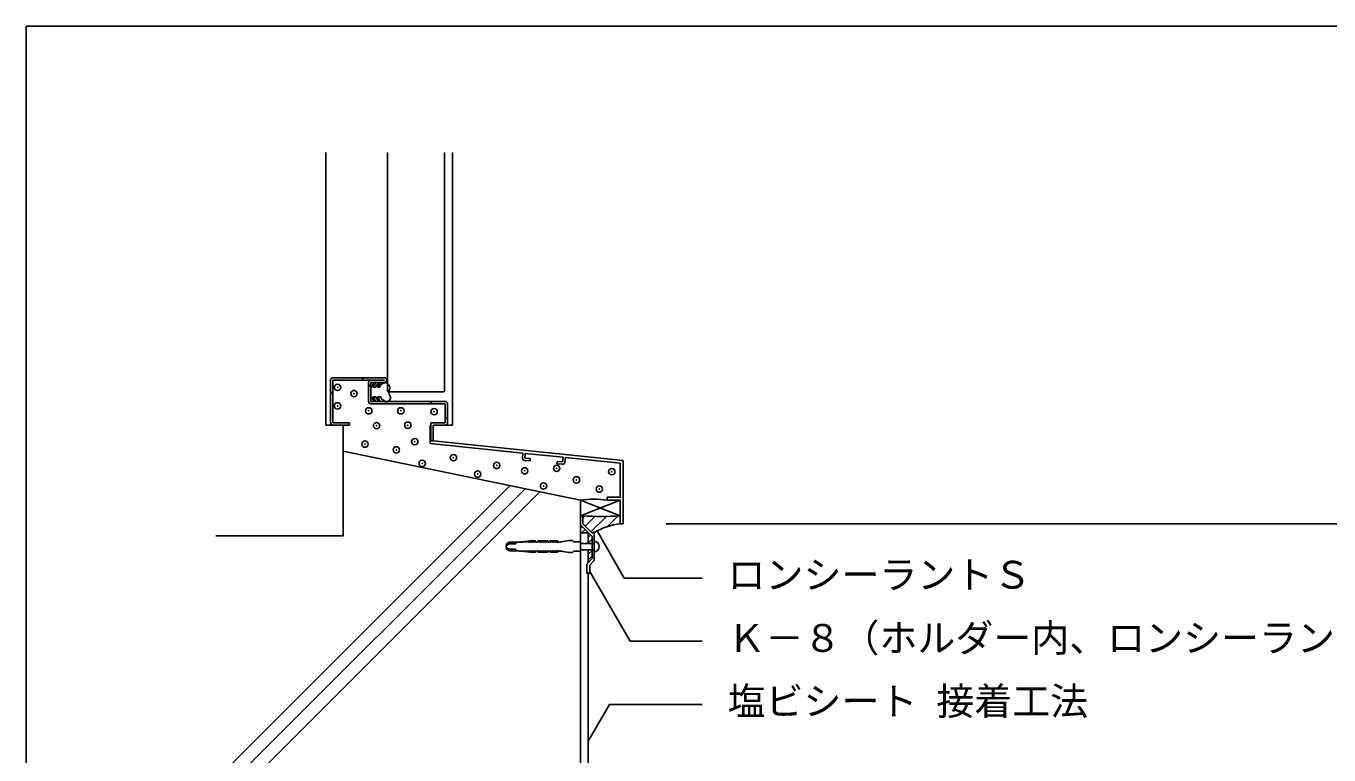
# Model space of a CAD drawing. Units: millimetres, scale not verified. Extents: x -585 to 695, y -1008 to 960.
# Drawn here: x -585 to 239, y 499 to 960 of the extents above; entities that cross this region are included whole.
import ezdxf
from ezdxf.enums import TextEntityAlignment as Align

# ---------------------------------------------------------------- set-up
doc = ezdxf.new("R2010")
doc.units = ezdxf.units.MM
doc.header["$LTSCALE"] = 8
doc.header["$PDMODE"] = 32
doc.header["$PDSIZE"] = 4
for name, color, linetype in [('4-2', 7, 'Continuous'), ('4-3', 3, 'Continuous'), ('4-4', 2, 'Continuous'), ('4-6', 2, 'Continuous'), ('4-7', 7, 'Continuous'), ('4-8', 4, 'Continuous'), ('4-9', 4, 'Continuous'), ('4-A', 7, 'Continuous'), ('4-D', 4, 'Continuous'), ('4-E', 4, 'Continuous'), ('F-7', 1, 'Continuous')]:
    doc.layers.add(name, color=color, linetype=linetype)
doc.styles.add('ＭＳ ゴシック', font='')
doc.styles.get('ＭＳ ゴシック').set_extended_font_data('MS Gothic')

msp = doc.modelspace()

# ---------------------------------------------------------------- linework, layer by layer
at = {"layer": '4-2'}
for p, q in [((-356.232, 729.472), (-356.232, 880.372)), ((-320.232, 880.372), (-320.232, 729.472)), ((-320.832, 728.872), (-355.632, 728.872)), ((-384.232, 691.434), (-234.232, 660.372)), ((-234.232, 660.372), (-234.232, 200.372)), ((-229.232, 639.661), (-234.232, 639.661)), ((-229.232, 633.029), (-229.232, 639.661)), ((-229.232, 620.841), (-229.232, 629.029))]:
    msp.add_line(p, q, dxfattribs=at)
for centre, radius, start, end in [((-355.632, 729.472), 0.6, 180, 270), ((-320.832, 729.472), 0.6, 270, 359.99999), ((-225.732, 602.114), 58.876, 81.69916, 98.30105), ((-220.882, 913.264), 263.159, 267.41911, 272.58089), ((-204.689, 604.653), 40.95, 96.08726, 120.71815)]:
    msp.add_arc(centre, radius, start, end, dxfattribs=at)
at = {"layer": '4-3'}
for p in [(-387.844, 731.715), (-377.442, 727.814), (-387.844, 720.012), (-368.08, 716.892), (-347.795, 716.892), (-326.731, 716.372), (-363.139, 707.53), (-343.375, 707.79), (-370.42, 695.827), (-350.656, 692.186), (-338.954, 697.388), (-334.273, 683.605), (-314.508, 687.245), (-287.203, 682.304), (-299.165, 676.843), (-269.519, 678.924), (-249.234, 680.484), (-214.407, 678.373), (-257.556, 669.302), (-236.717, 673.224), (-222.252, 667.34)]:
    msp.add_point(p, dxfattribs=at)
at = {"layer": '4-4', "color": 7}
msp.add_line((668.673, 645.372), (-179.913, 645.372), dxfattribs=at)
at = {"layer": '4-4'}
msp.add_line((-229.232, 490.372), (-229.232, 614.196), dxfattribs=at)
msp.add_lwpolyline([(-384.232, 707.872), (-384.232, 637.872), (-464.807, 637.872)], dxfattribs=at)
at = {"layer": '4-6'}
for p, q in [((-234.232, 644.781), (-226.907, 637.281)), ((-225.898, 640.027), (-226.907, 639.435)), ((-226.902, 623.372), (-226.907, 637.281)), ((-225.607, 639.857), (-225.607, 622.196)), ((-226.902, 623.372), (-230.107, 619.891)), ((-230.107, 614.196), (-230.107, 619.891)), ((-225.607, 622.196), (-228.357, 619.198)), ((-228.357, 619.198), (-228.357, 614.196)), ((-230.107, 614.196), (-228.357, 614.196))]:
    msp.add_line(p, q, dxfattribs=at)
for points in [[(-232.732, 650.372), (-234.232, 650.372), (-234.232, 644.781)], [(-232.732, 650.372), (-232.732, 645.414), (-226.907, 639.435)]]:
    msp.add_lwpolyline(points, dxfattribs=at)
msp.add_arc((-225.794, 639.87), 0.188, 355.06592, 125.41195, dxfattribs=at)
at = {"layer": '4-7'}
for p, q in [((-269.523, 634.198), (-270.348, 633.765)), ((-269.523, 627.86), (-270.348, 628.293)), ((-253.856, 634.198), (-253.856, 634.198)), ((-253.856, 634.198), (-253.856, 634.198)), ((-253.856, 627.86), (-253.856, 627.86)), ((-253.856, 627.86), (-253.856, 627.86)), ((-225.607, 633.029), (-234.232, 633.029)), ((-225.607, 629.029), (-234.232, 629.029)), ((-225.607, 627.718), (-225.607, 634.34))]:
    msp.add_line(p, q, dxfattribs=at)
for points in [[(-262.762, 634.165), (-262.762, 634.704), (-266.01, 634.704), (-269.523, 634.198), (-269.046, 634.198), (-269.028, 633.889)], [(-254.928, 634.165), (-254.928, 634.704), (-260.726, 634.704), (-261.69, 634.198)], [(-248.662, 633.726), (-248.662, 634.704), (-252.895, 634.704), (-253.856, 634.203), (-253.856, 634.198)], [(-238.327, 634.029), (-239.152, 634.779), (-241.251, 634.779), (-245.368, 634.231), (-245.776, 633.989), (-245.776, 634.029), (-247.59, 634.029), (-248.414, 633.596)], [(-273.316, 633.822), (-279.267, 633.822), (-279.918, 633.382), (-281.232, 632.379), (-281.232, 632.23), (-279.267, 633.315), (-275.295, 633.315)], [(-275.295, 632.731), (-279.267, 632.731), (-281.232, 631.646), (-281.232, 631.029)], [(-275.295, 629.327), (-279.267, 629.327), (-281.232, 630.412), (-281.232, 631.029)], [(-273.316, 628.236), (-279.267, 628.236), (-279.918, 628.676), (-281.232, 629.679), (-281.232, 629.828), (-279.267, 628.743), (-275.295, 628.743)], [(-270.595, 633.895), (-270.595, 634.029), (-271.378, 634.029), (-271.378, 633.879), (-272.986, 633.879), (-272.986, 633.873)], [(-270.595, 628.163), (-270.595, 628.029), (-271.378, 628.029), (-271.378, 628.179), (-272.986, 628.179), (-272.986, 628.186)], [(-262.762, 627.893), (-262.762, 627.354), (-266.01, 627.354), (-269.523, 627.86), (-269.046, 627.861), (-269.028, 628.169)], [(-268.781, 633.744), (-267.956, 634.195), (-267.479, 634.193), (-267.462, 633.87)], [(-268.781, 628.314), (-267.956, 627.863), (-267.479, 627.865), (-267.462, 628.188)], [(-267.214, 633.722), (-266.39, 634.186), (-265.912, 634.182), (-265.895, 633.847)], [(-267.214, 628.336), (-266.39, 627.872), (-265.912, 627.876), (-265.895, 628.211)], [(-265.648, 633.69), (-264.823, 634.17), (-264.346, 634.165), (-264.328, 633.817)], [(-265.648, 628.368), (-264.823, 627.888), (-264.346, 627.893), (-264.328, 628.241)], [(-264.081, 633.658), (-263.256, 634.165), (-262.762, 634.165)], [(-264.081, 628.401), (-263.256, 627.893), (-262.762, 627.893)], [(-261.69, 634.198), (-261.212, 634.194), (-261.195, 633.874)], [(-261.69, 627.86), (-261.212, 627.864), (-261.195, 628.185)], [(-254.928, 627.893), (-254.928, 627.354), (-260.726, 627.354), (-261.69, 627.86)], [(-260.948, 633.715), (-260.123, 634.165), (-259.646, 634.165), (-259.628, 633.817)], [(-260.948, 628.343), (-260.123, 627.893), (-259.646, 627.893), (-259.628, 628.241)], [(-259.381, 633.658), (-258.556, 634.165), (-258.079, 634.165), (-258.062, 633.817)], [(-259.381, 628.401), (-258.556, 627.893), (-258.079, 627.893), (-258.062, 628.241)], [(-257.814, 633.658), (-256.99, 634.165), (-256.512, 634.165), (-256.495, 633.817)], [(-257.814, 628.401), (-256.99, 627.893), (-256.512, 627.893), (-256.495, 628.241)], [(-256.248, 633.658), (-255.423, 634.165), (-254.928, 634.165)], [(-256.248, 628.401), (-255.423, 627.893), (-254.928, 627.893)], [(-253.856, 634.198), (-253.379, 634.194), (-253.362, 633.877)], [(-248.662, 628.332), (-248.662, 627.354), (-252.895, 627.354), (-253.856, 627.856), (-253.856, 627.86)], [(-253.856, 627.86), (-253.379, 627.864), (-253.362, 628.181)], [(-253.114, 633.715), (-252.29, 634.165), (-251.812, 634.165), (-251.795, 633.817)], [(-253.114, 628.344), (-252.29, 627.893), (-251.812, 627.893), (-251.795, 628.241)], [(-251.548, 633.658), (-250.723, 634.165), (-250.246, 634.165), (-250.228, 633.816)], [(-251.548, 628.401), (-250.723, 627.893), (-250.246, 627.893), (-250.228, 628.242)], [(-249.981, 633.658), (-249.156, 634.165), (-248.662, 634.165)], [(-249.981, 628.401), (-249.156, 627.893), (-248.662, 627.893)], [(-238.327, 628.029), (-239.152, 627.279), (-241.251, 627.279), (-245.368, 627.827), (-245.776, 628.069), (-245.776, 628.029), (-247.59, 628.029), (-248.414, 628.462)], [(-238.327, 634.029), (-234.232, 634.029), (-234.232, 631.029)], [(-238.327, 628.029), (-234.232, 628.029), (-234.232, 631.029)]]:
    msp.add_lwpolyline(points, dxfattribs=at)
msp.add_arc((-225.607, 631.029), 3.311, 270, 90, dxfattribs=at)
for centre, major_axis, start_param, end_param in [((-275.305, 633.023), (-0.321, 0), 1.5390306, 4.6806232), ((-275.305, 629.035), (-0.321, 0), 1.6025621, 4.7441547), ((-273.28, 634.549), (-0.8, 0), 1.5261677, 1.947508), ((-273.28, 627.509), (-0.8, 0), 4.3356773, 4.7570176), ((-270.422, 633.908), (-0.174, 0), 0.0818475, 2.1771705), ((-270.422, 628.151), (-0.174, 0), 4.1060148, 6.2013378), ((-268.805, 633.952), (-0.229, 0), 0.2312026, 1.6765256), ((-268.805, 628.106), (-0.229, 0), 4.6066597, 6.0519827), ((-267.239, 633.929), (-0.229, 0), 0.2312026, 1.6765256), ((-267.239, 628.129), (-0.229, 0), 4.6066597, 6.0519827), ((-265.672, 633.897), (-0.229, 0), 0.2312026, 1.6765256), ((-265.672, 628.161), (-0.229, 0), 4.6066597, 6.0519827), ((-264.105, 633.865), (-0.229, 0), 0.2312026, 1.6765256), ((-264.105, 628.193), (-0.229, 0), 4.6066597, 6.0519827), ((-262.226, 634.219), (-0.536, 0), 0.0442118, 3.0973809), ((-262.226, 627.839), (-0.536, 0), 3.1858044, 6.2389735), ((-260.972, 633.922), (-0.229, 0), 0.2312026, 1.6765256), ((-260.972, 628.136), (-0.229, 0), 4.6066597, 6.0519827), ((-259.405, 633.865), (-0.229, 0), 0.2312026, 1.6765256), ((-259.405, 628.193), (-0.229, 0), 4.6066597, 6.0519827), ((-257.839, 633.865), (-0.229, 0), 0.2312026, 1.6765256), ((-257.839, 628.193), (-0.229, 0), 4.6066597, 6.0519827), ((-256.272, 633.865), (-0.229, 0), 0.2312026, 1.6765256), ((-256.272, 628.193), (-0.229, 0), 4.6066597, 6.0519827), ((-254.392, 634.219), (-0.536, 0), 0.0442118, 3.0973809), ((-254.392, 627.839), (-0.536, 0), 3.1858044, 6.2389735), ((-253.139, 633.922), (-0.229, 0), 0.2312026, 1.6765256), ((-253.139, 628.136), (-0.229, 0), 4.6066597, 6.0519827), ((-251.572, 633.865), (-0.229, 0), 0.2312026, 1.6765256), ((-251.572, 628.193), (-0.229, 0), 4.6066597, 6.0519827), ((-250.005, 633.865), (-0.229, 0), 0.2312026, 1.6765256), ((-250.005, 628.193), (-0.229, 0), 4.6066597, 6.0519827), ((-248.49, 633.737), (-0.172, 0), 0.06848, 2.1628795), ((-248.49, 628.321), (-0.172, 0), 4.1203058, 6.2147054)]:
    msp.add_ellipse(centre, major_axis=major_axis, ratio=0.909574, start_param=start_param, end_param=end_param, dxfattribs=at)
at = {"layer": '4-8'}
for p, q in [((-395.232, 707.872), (-395.232, 880.372)), ((-315.232, 707.872), (-315.232, 880.372)), ((-392.232, 709.372), (-392.232, 736.372)), ((-358.232, 737.872), (-390.732, 737.872)), ((-390.732, 736.372), (-358.232, 736.372)), ((-390.732, 709.372), (-390.732, 736.372)), ((-371.234, 736.372), (-372.734, 737.872)), ((-366.732, 731.87), (-368.332, 733.47)), ((-368.232, 722.872), (-368.232, 734.872)), ((-366.732, 734.872), (-358.232, 734.872)), ((-366.732, 722.872), (-366.732, 734.872)), ((-364.648, 734.517), (-366.523, 732.092)), ((-365.432, 731.822), (-363.995, 734.056)), ((-363.99, 734.071), (-363.995, 734.056)), ((-363.985, 734.086), (-363.99, 734.071)), ((-363.732, 731.822), (-361.851, 734.514)), ((-361.179, 734.084), (-362.532, 731.822)), ((-390.732, 727.585), (-392.232, 729.085)), ((-366.732, 725.824), (-366.732, 731.604)), ((-366.523, 725.452), (-364.648, 723.028)), ((-365.432, 731.822), (-363.732, 731.822)), ((-363.995, 723.489), (-365.432, 725.722)), ((-365.432, 725.722), (-363.732, 725.722)), ((-363.732, 725.722), (-361.86, 723.043)), ((-362.532, 731.822), (-361.027, 731.822)), ((-362.532, 725.722), (-360.732, 725.722)), ((-362.532, 725.722), (-360.732, 725.722)), ((-361.23, 723.546), (-362.532, 725.722)), ((-361.005, 731.88), (-361.027, 731.822)), ((-319.732, 722.872), (-366.732, 722.872)), ((-319.732, 721.372), (-366.732, 721.372)), ((-356.234, 721.372), (-357.734, 722.872)), ((-327.95, 721.372), (-329.45, 722.872)), ((-319.732, 709.372), (-319.732, 721.372)), ((-318.232, 709.372), (-318.232, 721.372)), ((-380.232, 709.372), (-390.732, 709.372)), ((-380.232, 709.372), (-380.232, 707.872)), ((-328.732, 709.372), (-328.732, 697.872)), ((-319.732, 709.372), (-328.732, 709.372)), ((-318.232, 711.654), (-319.732, 713.154)), ((-380.232, 707.872), (-395.232, 707.872)), ((-327.232, 707.872), (-315.232, 707.872)), ((-327.232, 697.872), (-328.732, 697.872))]:
    msp.add_line(p, q, dxfattribs=at)
for centre, radius, start, end in [((-390.732, 736.372), 1.5, 90, 180), ((-366.732, 734.872), 1.5, 90, 180), ((-364.334, 734.269), 0.4, 327.75068, 141.7929), ((-361.534, 734.268), 0.401, 325.648, 142.21015), ((-357.782, 731.344), 3.264, 61.39763, 172.13713), ((-358.232, 736.372), 1.5, 270, 90), ((-358.452, 731.326), 3.648, 343.28449, 52.25601), ((-359.545, 728.817), 7.708, 154.85479, 158.80177), ((-362.709, 727.839), 4.499, 206.611, 212.04409), ((-354.187, 729.56), 7.587, 210.38451, 235.8776), ((-351.886, 728.583), 3.508, 151.14116, 221.76867), ((-357.121, 725.177), 2.828, 319.86951, 22.21333), ((-366.732, 722.872), 1.5, 180, 270), ((-364.333, 723.272), 0.399, 217.8102, 32.65413), ((-361.531, 723.278), 0.404, 215.52383, 41.77321), ((-356.736, 725.935), 3.134, 237.28011, 304.5622), ((-319.732, 721.372), 1.5, 359.99999, 90), ((-390.732, 709.372), 1.5, 180, 270), ((-319.732, 709.372), 1.5, 270, 359.99999)]:
    msp.add_arc(centre, radius, start, end, dxfattribs=at)
at = {"layer": '4-9'}
for p, q in [((-329.232, 707.872), (-329.232, 696.25)), ((-327.432, 697.872), (-327.432, 707.872)), ((-329.232, 696.25), (-270.578, 690.15)), ((-327.432, 697.872), (-207.232, 685.372)), ((-270.888, 687.166), (-270.578, 690.15)), ((-269.551, 685.519), (-266.07, 685.157)), ((-269.396, 687.011), (-269.086, 689.995)), ((-269.396, 687.011), (-265.915, 686.649)), ((-269.086, 689.995), (-245.214, 687.512)), ((-266.07, 685.157), (-265.915, 686.649)), ((-249.161, 683.399), (-249.006, 684.891)), ((-249.006, 684.891), (-245.525, 684.529)), ((-245.525, 684.529), (-245.214, 687.512)), ((-244.033, 684.373), (-243.722, 687.357)), ((-243.722, 687.357), (-209.017, 683.748)), ((-207.232, 685.372), (-207.232, 645.372)), ((-249.161, 683.399), (-245.68, 683.037)), ((-217.232, 662.172), (-217.232, 660.372)), ((-209.032, 660.372), (-217.232, 660.372)), ((-209.032, 660.372), (-209.032, 645.372)), ((-207.232, 645.372), (-209.032, 645.372))]:
    msp.add_line(p, q, dxfattribs=at)
msp.add_lwpolyline([(-209.032, 683.765), (-209.032, 662.172), (-217.232, 662.172)], dxfattribs=at)
for centre, start, end in [((-269.396, 687.011), 174.06251, 264.06342), ((-245.525, 684.529), 264.06337, 354.06305)]:
    msp.add_arc(centre, 1.5, start, end, dxfattribs=at)
at = {"layer": '4-A'}
for p, q in [((-223.725, 640.91), (-206.516, 611.104)), ((-227.99, 614.786), (-202.77, 571.104)), ((-157.176, 611.104), (-206.516, 611.104)), ((-157.176, 571.104), (-202.77, 571.104)), ((-229.232, 507.907), (-215.839, 531.104)), ((-157.176, 531.104), (-215.839, 531.104))]:
    msp.add_line(p, q, dxfattribs=at)
at = {"layer": '4-D'}
for p, q in [((-234.232, 650.372), (-209.032, 660.372)), ((-209.032, 650.372), (-234.232, 660.372)), ((-234.232, 642.418), (-233.065, 643.586)), ((-232.732, 649.317), (-231.718, 650.331)), ((-231.168, 643.809), (-224.842, 650.135)), ((-227.679, 640.228), (-217.783, 650.124)), ((-217.185, 643.65), (-210.526, 650.309)), ((-233.453, 639.661), (-231.318, 641.797)), ((-229.918, 639.661), (-229.571, 640.008)), ((-229.232, 636.812), (-227.824, 638.219)), ((-229.232, 633.276), (-226.907, 635.601)), ((-229.232, 626.205), (-226.904, 628.533)), ((-229.232, 622.669), (-226.903, 624.999))]:
    msp.add_line(p, q, dxfattribs=at)
at = {"layer": '4-E'}
for p, q in [((-464.807, 483.403), (-278.641, 669.568)), ((-464.807, 472.089), (-269.268, 667.627)), ((-464.807, 460.775), (-259.895, 665.687))]:
    msp.add_line(p, q, dxfattribs=at)
at = {"layer": 'F-7'}
for q in [(695.193, 960.372), (-584.807, 16.372)]:
    msp.add_line((-584.807, 960.372), q, dxfattribs=at)

# ---------------------------------------------------------------- texts
at = {"layer": '4-A', "style": 'ＭＳ ゴシック'}
for s, p in [('ロンシーラントＳ', (-141.176, 599.104)), ('Ｋ－８（ホルダー内、ロンシーラントＬ充填）', (-141.176, 559.104)), ('塩ビシート 接着工法', (-141.176, 519.104))]:
    msp.add_text(s, height=17.6, dxfattribs=at).set_placement(p, align=Align.BOTTOM_LEFT)

doc.saveas('drawing.dxf')
